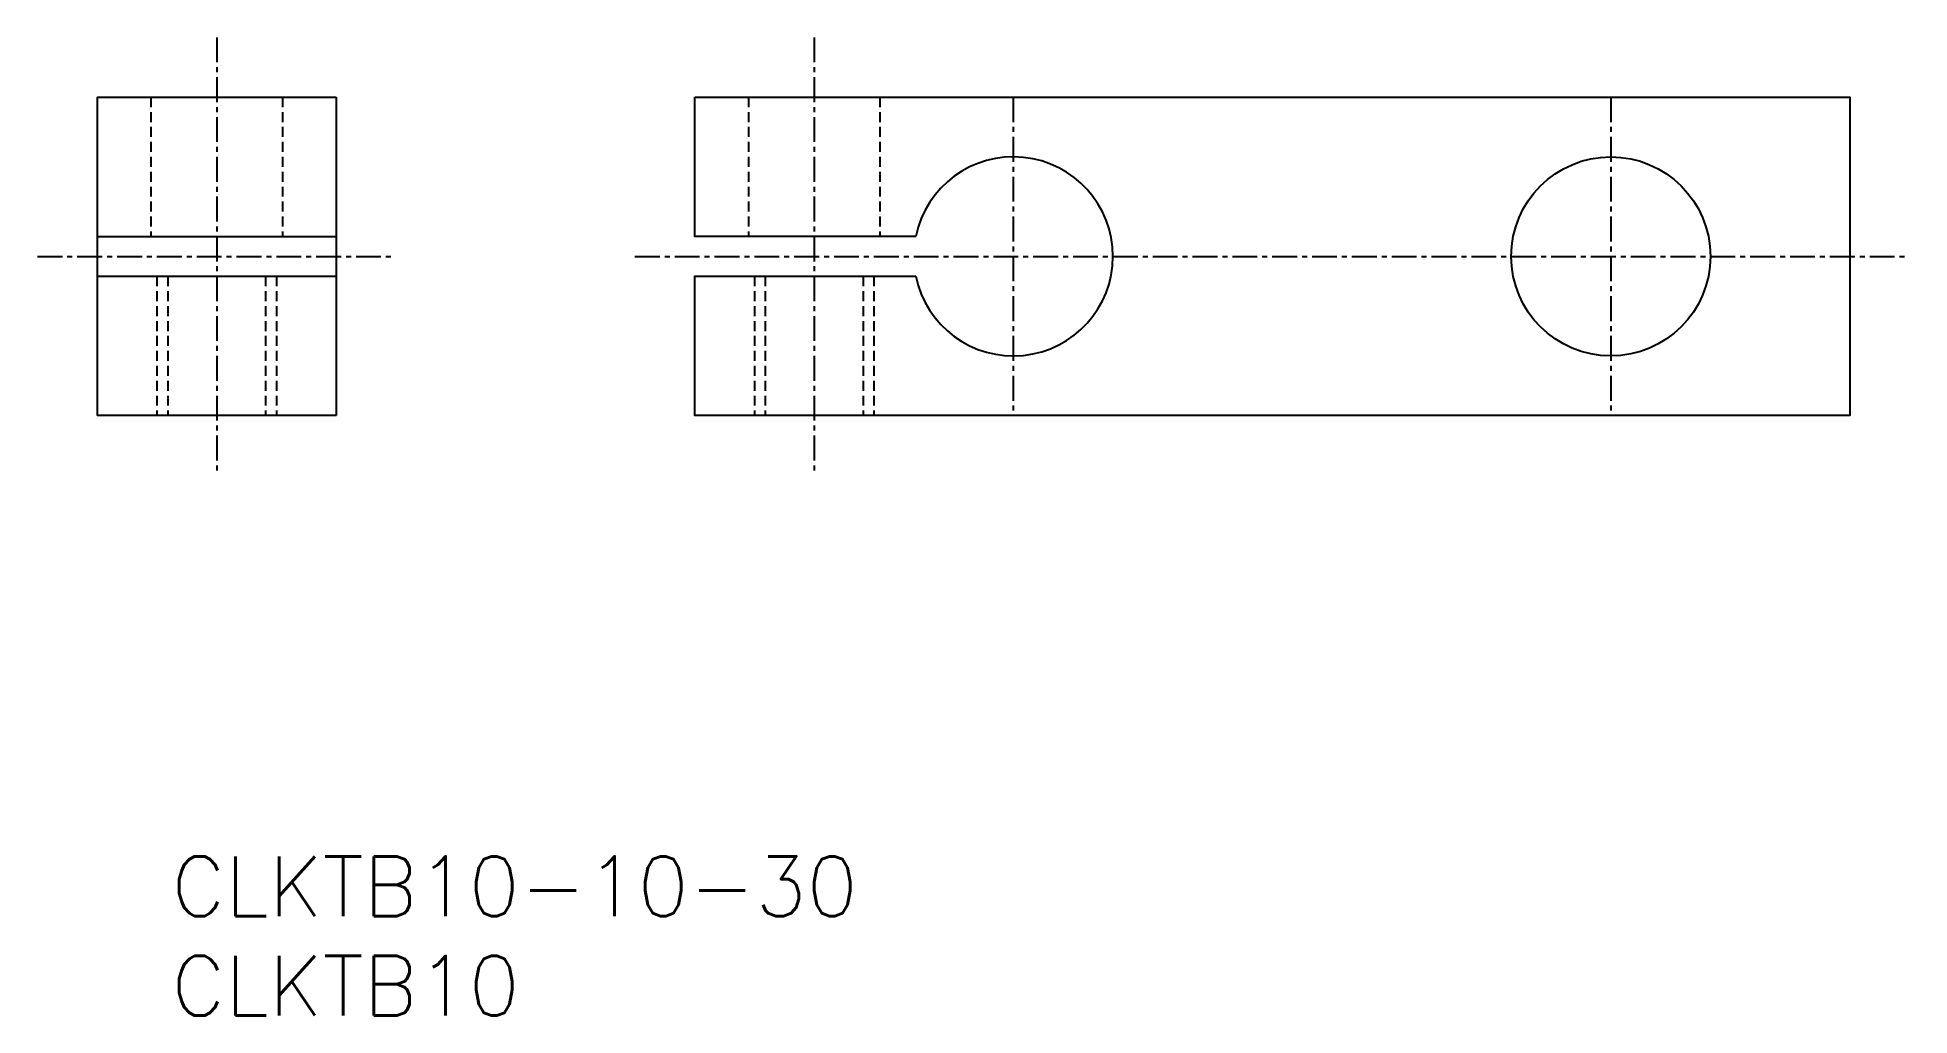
# Model space of a CAD drawing. Extents: x 1 to 95, y 11.9 to 61.
import ezdxf
from ezdxf.enums import TextEntityAlignment as Align

# ---------------------------------------------------------------- set-up
doc = ezdxf.new("R2010")
doc.units = 0
doc.linetypes.add('CENTER', pattern=[2, 1.25, -0.25, 0.25, -0.25])
doc.linetypes.add('DASHED', pattern=[0.75, 0.5, -0.25])
doc.layers.get('0').update_dxf_attribs({"linetype": 'CONTINUOUS'})
doc.layers.add('CENTER', color=1, linetype='CENTER')
doc.styles.get("Standard").update_dxf_attribs({"font": 'txt.shx', "bigfont": 'extfont.shx'})

msp = doc.modelspace()

# ---------------------------------------------------------------- linework, layer by layer
for p, q in [((4, 58), (4, 42)), ((4, 58), (16, 58)), ((16, 58), (16, 42)), ((4, 51), (16, 51)), ((4, 49), (16, 49)), ((16, 42), (4, 42))]:
    msp.add_line(p, q)
at = {"color": 3, "linetype": 'DASHED'}
for p, q in [((6.7, 58), (6.7, 51)), ((13.3, 58), (13.3, 51)), ((36.7, 58), (36.7, 51)), ((43.3, 58), (43.3, 51)), ((7, 49), (7, 42)), ((7.541, 49), (7.541, 42)), ((12.459, 49), (12.459, 42)), ((13, 49), (13, 42)), ((37, 49), (37, 42)), ((37.541, 49), (37.541, 42)), ((42.459, 49), (42.459, 42)), ((43, 49), (43, 42))]:
    msp.add_line(p, q, dxfattribs=at)
for points in [[(34, 58), (92, 58), (92, 42), (34, 42), (34, 49), (45.101, 49)], [(45.101, 51), (34, 51), (34, 58)]]:
    msp.add_lwpolyline(points)
msp.add_circle((80, 50), 5)
msp.add_arc((50, 50), 5, 191.53696, 168.46304)
at = {"layer": 'CENTER', "color": 1, "linetype": 'CENTER'}
for p, q in [((10, 61), (10, 39)), ((40, 61), (40, 39)), ((50, 58), (50, 42)), ((80, 58), (80, 42)), ((1, 50), (19, 50)), ((31, 50), (95, 50))]:
    msp.add_line(p, q, dxfattribs=at)

# ---------------------------------------------------------------- texts
at = {"color": 7, "linetype": 'CONTINUOUS'}
for s, p in [('CLKTB10-10-30', (7.732, 18.358)), ('CLKTB10', (7.732, 13.358))]:
    msp.add_text(s, height=3, dxfattribs=at).set_placement(p, align=Align.MIDDLE_LEFT)

doc.saveas('drawing.dxf')
